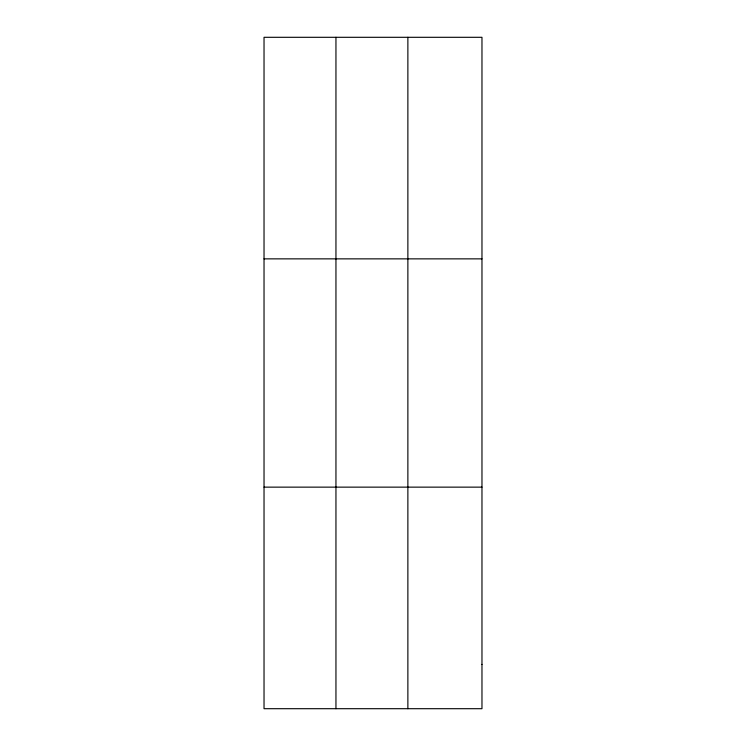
<?xml version="1.0" encoding="UTF-8"?>
<svg xmlns="http://www.w3.org/2000/svg" width="746" height="746" viewBox="0 0 746 746"><rect width="100%" height="100%" fill="white"/><g stroke="black" fill="none" stroke-linecap="round" stroke-linejoin="round"><path stroke-width="1.12" d="M335.952 708.7L335.952 37.3M407.875 708.7L407.875 37.3M264.028 258.862L481.972 258.862M264.028 487.138L481.972 487.138M481.972 664.388L481.972 708.7L264.028 708.7L264.028 37.3L481.972 37.3L481.972 664.388"/></g></svg>
